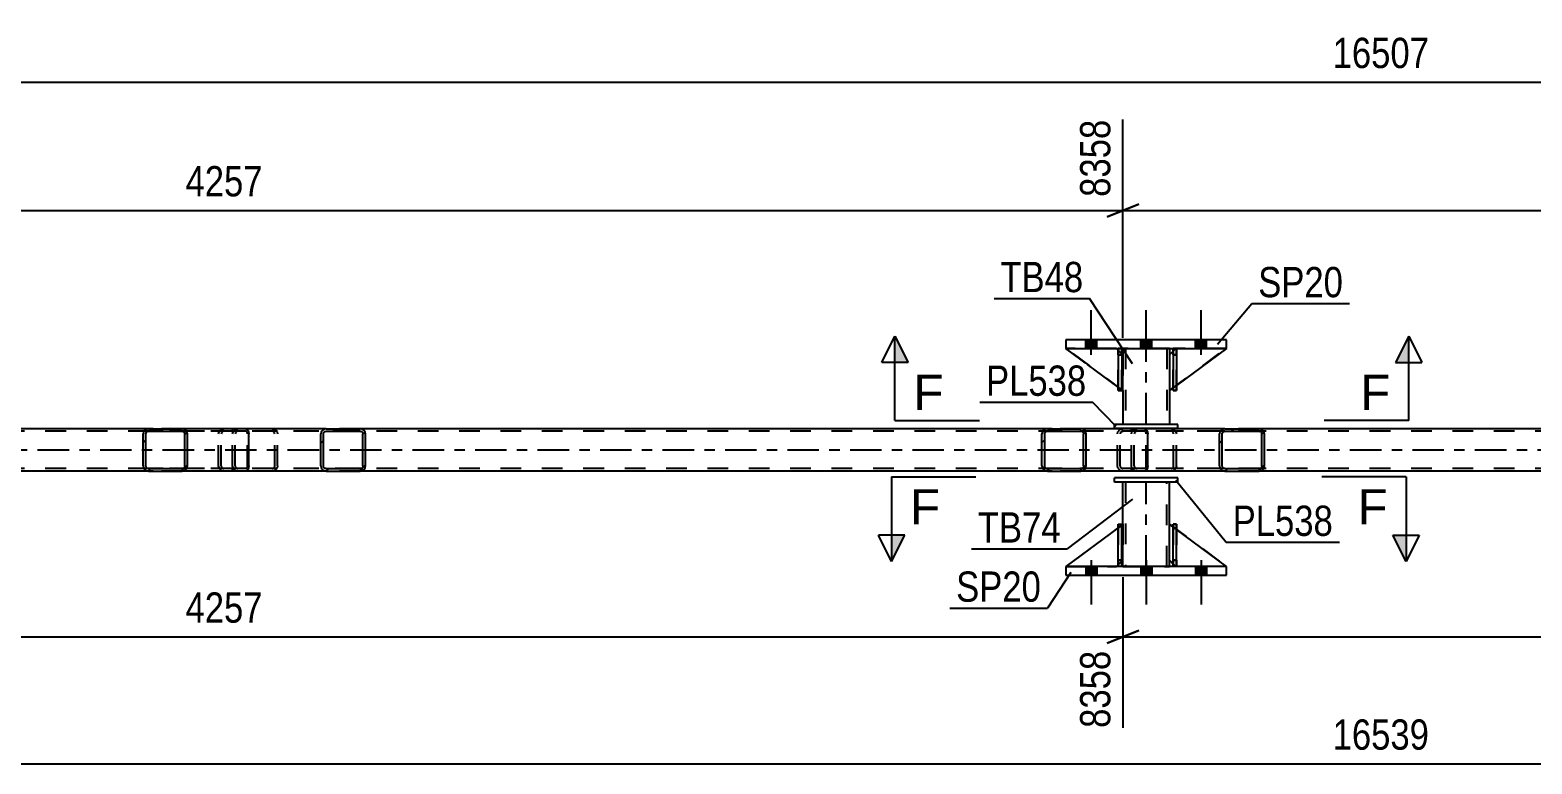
# Model space of a CAD drawing. Header units: millimetres. Extents: x 0 to 841, y 0 to 594.
# Drawn here: x 253.9 to 396.1, y 223.3 to 292.7 of the extents above; entities that cross this region are included whole.
import ezdxf

# ---------------------------------------------------------------- set-up
doc = ezdxf.new("R2010")
doc.units = ezdxf.units.MM
doc.linetypes.add('DXK_LINE_DOT2', pattern=[3.9198, 1.9599, -1.9599])
doc.linetypes.add('DXK_LINE_DOT3', pattern=[5.9187, 2.979, -0.9799, 0.9799, -0.9799])
doc.styles.add('Arial', font='ARIAL.TTF', dxfattribs={"height": 0.2})
doc.styles.add('Arial Narrow', font='ARIALN.TTF', dxfattribs={"height": 0.2})

# ---------------------------------------------------------------- blocks, each defined once
blk = doc.blocks.new('Part-318894869-2924 - 2738')
at = {"linetype": 'Continuous'}
h = blk.add_hatch(dxfattribs=at)
h.set_pattern_fill('', scale=0.7, style=0, pattern_type=0)
h.set_pattern_definition([(45, (268.751, 254.6892), (-1.57154, 1.57154), [])])
h.paths.add_polyline_path([(268.79, 254.51), (268.75, 254.69), (268.64, 254.84), (268.48, 254.95), (268.29, 254.99), (265.1, 254.99), (264.91, 254.95), (264.75, 254.84), (264.64, 254.69), (264.6, 254.51), (264.6, 251.47), (264.64, 251.28), (264.75, 251.13), (264.91, 251.02), (265.1, 250.99), (268.29, 250.99), (268.48, 251.02), (268.64, 251.13), (268.75, 251.28), (268.79, 251.47)])
h.paths.add_polyline_path([(268.52, 251.37), (268.46, 251.3), (268.38, 251.24), (268.29, 251.23), (265.1, 251.23), (265.01, 251.24), (264.92, 251.3), (264.87, 251.37), (264.85, 251.47), (264.85, 254.51), (264.87, 254.6), (264.92, 254.68), (265.01, 254.73), (265.1, 254.75), (268.29, 254.75), (268.38, 254.73), (268.46, 254.68), (268.52, 254.6), (268.54, 254.51), (268.54, 251.47)])
at = {"color": 2, "linetype": 'Continuous'}
for p, q in [((264.64, 254.69), (264.6, 254.51)), ((264.87, 254.6), (264.92, 254.68)), ((265.1, 254.99), (264.91, 254.95)), ((264.92, 254.68), (265.01, 254.73)), ((265.01, 254.73), (265.1, 254.75)), ((265.1, 254.99), (268.29, 254.99)), ((265.1, 254.75), (268.29, 254.75)), ((274.34, 254.99), (268.29, 254.99)), ((268.48, 254.95), (268.29, 254.99)), ((268.29, 254.75), (268.38, 254.73)), ((268.38, 254.73), (268.46, 254.68)), ((268.46, 254.68), (268.52, 254.6)), ((268.79, 254.51), (268.75, 254.69)), ((274.34, 254.99), (274.45, 254.95)), ((274.45, 254.95), (274.54, 254.84)), ((274.54, 254.84), (274.59, 254.69)), ((274.59, 254.69), (274.61, 254.51)), ((264.6, 251.47), (264.6, 254.51)), ((264.85, 254.51), (264.87, 254.6)), ((264.85, 251.47), (264.85, 254.51)), ((268.52, 254.6), (268.54, 254.51)), ((268.54, 251.47), (268.54, 254.51)), ((268.79, 251.47), (268.79, 254.51)), ((274.61, 251.47), (274.61, 254.51)), ((264.6, 251.47), (264.64, 251.28)), ((264.87, 251.37), (264.85, 251.47)), ((264.92, 251.3), (264.87, 251.37)), ((264.91, 251.02), (265.1, 250.99)), ((265.01, 251.24), (264.92, 251.3)), ((265.1, 251.23), (265.01, 251.24)), ((265.1, 251.23), (268.29, 251.23)), ((265.1, 250.99), (268.29, 250.99)), ((268.38, 251.24), (268.29, 251.23)), ((268.29, 250.99), (268.48, 251.02)), ((274.34, 250.99), (268.29, 250.99)), ((268.46, 251.3), (268.38, 251.24)), ((268.52, 251.37), (268.46, 251.3)), ((268.54, 251.47), (268.52, 251.37)), ((268.75, 251.28), (268.79, 251.47)), ((274.45, 251.02), (274.34, 250.99)), ((274.54, 251.13), (274.45, 251.02)), ((274.59, 251.28), (274.54, 251.13)), ((274.61, 251.47), (274.59, 251.28))]:
    blk.add_line(p, q, dxfattribs=at)
at = {"color": 7, "linetype": 'DXK_LINE_DOT2'}
for p, q in [((268.29, 254.99), (265.1, 254.99)), ((274.34, 254.75), (265.1, 254.75)), ((271.75, 254.51), (271.79, 254.69)), ((272.07, 254.68), (272.02, 254.6)), ((272.06, 254.95), (272.25, 254.99)), ((272.16, 254.73), (272.07, 254.68)), ((272.25, 254.75), (272.16, 254.73)), ((273.07, 254.75), (273.07, 254.99)), ((274.4, 254.73), (274.34, 254.75)), ((274.44, 254.68), (274.4, 254.73)), ((274.47, 254.6), (274.44, 254.68)), ((271.75, 251.47), (271.75, 254.51)), ((272.02, 254.6), (272, 254.51)), ((272, 251.47), (272, 254.51)), ((274.48, 254.51), (274.47, 254.6)), ((274.48, 251.47), (274.48, 254.51)), ((274.34, 251.23), (265.1, 251.23)), ((268.29, 250.99), (265.1, 250.99)), ((271.79, 251.28), (271.75, 251.47)), ((272, 251.47), (272.02, 251.37)), ((272.02, 251.37), (272.07, 251.3)), ((272.25, 250.99), (272.06, 251.02)), ((272.07, 251.3), (272.16, 251.24)), ((272.16, 251.24), (272.25, 251.23)), ((273.07, 250.99), (273.07, 251.23)), ((274.34, 251.23), (274.4, 251.24)), ((274.4, 251.24), (274.44, 251.3)), ((274.44, 251.3), (274.47, 251.37)), ((274.47, 251.37), (274.48, 251.47))]:
    blk.add_line(p, q, dxfattribs=at)
at = {"color": 2, "linetype": 'Continuous'}
for centre, start, end in [((265.09, 254.49), 111.1941, 156.1506), ((268.3, 254.49), 23.8494, 68.8059), ((265.09, 251.48), 203.8494, 248.8059), ((268.3, 251.48), 291.1941, 336.1506)]:
    blk.add_arc(centre, 0.492, start, end, dxfattribs=at)
at = {"color": 7, "linetype": 'DXK_LINE_DOT2'}
for centre, start, end in [((272.24, 254.49), 111.1941, 156.1506), ((272.24, 251.48), 203.8494, 248.8059)]:
    blk.add_arc(centre, 0.492, start, end, dxfattribs=at)
blk = doc.blocks.new('Part-318894869-2923 - 2738')
at = {"linetype": 'Continuous'}
h = blk.add_hatch(dxfattribs=at)
h.set_pattern_fill('', scale=0.7, style=0, pattern_type=0)
h.set_pattern_definition([(45, (285.6347, 254.6892), (-1.57154, 1.57154), [])])
h.paths.add_polyline_path([(285.67, 254.51), (285.63, 254.69), (285.52, 254.84), (285.36, 254.95), (285.16, 254.99), (281.93, 254.99), (281.73, 254.95), (281.57, 254.84), (281.46, 254.69), (281.42, 254.51), (281.42, 251.47), (281.46, 251.28), (281.57, 251.13), (281.73, 251.02), (281.93, 250.99), (285.16, 250.99), (285.36, 251.02), (285.52, 251.13), (285.63, 251.28), (285.67, 251.47)])
h.paths.add_polyline_path([(285.4, 251.37), (285.34, 251.3), (285.26, 251.24), (285.16, 251.23), (281.93, 251.23), (281.83, 251.24), (281.75, 251.3), (281.69, 251.37), (281.67, 251.47), (281.67, 254.51), (281.69, 254.6), (281.75, 254.68), (281.83, 254.73), (281.93, 254.75), (285.16, 254.75), (285.26, 254.73), (285.34, 254.68), (285.4, 254.6), (285.42, 254.51), (285.42, 251.47)])
at = {"color": 7, "linetype": 'DXK_LINE_DOT2'}
for p, q in [((273.07, 254.51), (273.11, 254.69)), ((273.4, 254.68), (273.34, 254.6)), ((273.38, 254.95), (273.58, 254.99)), ((273.48, 254.73), (273.4, 254.68)), ((273.58, 254.75), (273.48, 254.73)), ((274.34, 254.99), (273.58, 254.99)), ((285.16, 254.75), (273.58, 254.75)), ((276.81, 254.99), (277.01, 254.95)), ((276.91, 254.73), (276.81, 254.75)), ((276.99, 254.68), (276.91, 254.73)), ((277.05, 254.6), (276.99, 254.68)), ((277.29, 254.69), (277.32, 254.51)), ((285.16, 254.99), (281.93, 254.99)), ((273.07, 251.47), (273.07, 254.51)), ((273.34, 254.6), (273.32, 254.51)), ((273.32, 251.47), (273.32, 254.51)), ((277.07, 254.51), (277.05, 254.6)), ((277.07, 251.47), (277.07, 254.51)), ((277.32, 251.47), (277.32, 254.51)), ((273.11, 251.28), (273.07, 251.47)), ((273.32, 251.47), (273.34, 251.37)), ((273.34, 251.37), (273.4, 251.3)), ((273.58, 250.99), (273.38, 251.02)), ((273.4, 251.3), (273.48, 251.24)), ((273.48, 251.24), (273.58, 251.23)), ((285.16, 251.23), (273.58, 251.23)), ((274.34, 250.99), (273.58, 250.99)), ((276.81, 251.23), (276.91, 251.24)), ((277.01, 251.02), (276.81, 250.99)), ((276.91, 251.24), (276.99, 251.3)), ((276.99, 251.3), (277.05, 251.37)), ((277.05, 251.37), (277.07, 251.47)), ((277.32, 251.47), (277.29, 251.28)), ((281.93, 250.99), (285.16, 250.99))]:
    blk.add_line(p, q, dxfattribs=at)
at = {"color": 2, "linetype": 'Continuous'}
for p, q in [((281.93, 254.99), (274.34, 254.99)), ((281.46, 254.69), (281.42, 254.51)), ((281.69, 254.6), (281.75, 254.68)), ((281.93, 254.99), (281.73, 254.95)), ((281.75, 254.68), (281.83, 254.73)), ((281.83, 254.73), (281.93, 254.75)), ((281.93, 254.99), (285.16, 254.99)), ((281.93, 254.75), (285.16, 254.75)), ((285.36, 254.95), (285.16, 254.99)), ((285.16, 254.75), (285.26, 254.73)), ((285.26, 254.73), (285.34, 254.68)), ((285.34, 254.68), (285.4, 254.6)), ((285.67, 254.51), (285.63, 254.69)), ((281.42, 251.47), (281.42, 254.51)), ((281.67, 254.51), (281.69, 254.6)), ((281.67, 251.47), (281.67, 254.51)), ((285.4, 254.6), (285.42, 254.51)), ((285.42, 251.47), (285.42, 254.51)), ((285.67, 251.47), (285.67, 254.51)), ((281.93, 250.99), (274.34, 250.99)), ((281.42, 251.47), (281.46, 251.28)), ((281.69, 251.37), (281.67, 251.47)), ((281.75, 251.3), (281.69, 251.37)), ((281.73, 251.02), (281.93, 250.99)), ((281.83, 251.24), (281.75, 251.3)), ((281.93, 251.23), (281.83, 251.24)), ((281.93, 251.23), (285.16, 251.23)), ((281.93, 250.99), (285.16, 250.99)), ((285.26, 251.24), (285.16, 251.23)), ((285.16, 250.99), (285.36, 251.02)), ((285.34, 251.3), (285.26, 251.24)), ((285.4, 251.37), (285.34, 251.3)), ((285.42, 251.47), (285.4, 251.37)), ((285.63, 251.28), (285.67, 251.47))]:
    blk.add_line(p, q, dxfattribs=at)
at = {"color": 7, "linetype": 'DXK_LINE_DOT2'}
for centre, start, end in [((273.56, 254.48), 110.7583, 155.68), ((276.83, 254.48), 24.32, 69.2417), ((273.56, 251.49), 204.32, 249.2417), ((276.83, 251.49), 290.7583, 335.68)]:
    blk.add_arc(centre, 0.496, start, end, dxfattribs=at)
at = {"color": 2, "linetype": 'Continuous'}
for centre, start, end in [((281.91, 254.48), 110.7583, 155.68), ((285.18, 254.48), 24.32, 69.2417), ((281.91, 251.49), 204.32, 249.2417), ((285.18, 251.49), 290.7583, 335.68)]:
    blk.add_arc(centre, 0.496, start, end, dxfattribs=at)
blk = doc.blocks.new('Bolt-318894869-2811 - 2738')
at = {"linetype": 'Continuous'}
for points in [[(353.88, 262.6), (354.92, 262.6), (354.92, 263.4), (353.88, 263.4)], [(353.88, 262.6), (354.92, 262.6), (354.92, 263.4), (353.88, 263.4)], [(353.88, 262.6), (354.92, 262.6), (354.92, 263.4), (353.88, 263.4)], [(359.08, 262.6), (360.12, 262.6), (360.12, 263.4), (359.08, 263.4)], [(359.08, 262.6), (360.12, 262.6), (360.12, 263.4), (359.08, 263.4)], [(364.28, 262.6), (365.32, 262.6), (365.32, 263.4), (364.28, 263.4)], [(364.28, 262.6), (365.32, 262.6), (365.32, 263.4), (364.28, 263.4)], [(364.28, 262.6), (365.32, 262.6), (365.32, 263.4), (364.28, 263.4)]]:
    blk.add_hatch(color=1, dxfattribs=at).paths.add_polyline_path(points)
at = {"color": 1, "linetype": 'Continuous'}
for p, q in [((354.4, 262), (354.4, 266.2)), ((354.4, 262), (354.4, 266.2)), ((354.4, 262), (354.4, 266.2)), ((359.6, 262), (359.6, 266.2)), ((359.6, 262), (359.6, 266.2)), ((364.8, 262), (364.8, 266.2)), ((364.8, 262), (364.8, 266.2)), ((364.8, 262), (364.8, 266.2)), ((353.88, 262.6), (353.88, 263.4)), ((353.88, 262.6), (353.88, 263.4)), ((353.88, 262.6), (353.88, 263.4)), ((354.92, 262.6), (354.92, 263.4)), ((354.92, 262.6), (354.92, 263.4)), ((354.92, 262.6), (354.92, 263.4)), ((359.08, 262.6), (359.08, 263.4)), ((359.08, 262.6), (359.08, 263.4)), ((360.12, 262.6), (360.12, 263.4)), ((360.12, 262.6), (360.12, 263.4)), ((364.28, 262.6), (364.28, 263.4)), ((364.28, 262.6), (364.28, 263.4)), ((364.28, 262.6), (364.28, 263.4)), ((365.32, 262.6), (365.32, 263.4)), ((365.32, 262.6), (365.32, 263.4)), ((365.32, 262.6), (365.32, 263.4))]:
    blk.add_line(p, q, dxfattribs=at)
blk = doc.blocks.new('Bolt-318894869-2812 - 2738')
at = {"linetype": 'Continuous'}
for points in [[(354.92, 241.95), (353.88, 241.95), (353.88, 241.15), (354.92, 241.15)], [(354.92, 241.95), (353.88, 241.95), (353.88, 241.15), (354.92, 241.15)], [(354.92, 241.95), (353.88, 241.95), (353.88, 241.15), (354.92, 241.15)], [(360.12, 241.95), (359.08, 241.95), (359.08, 241.15), (360.12, 241.15)], [(360.12, 241.95), (359.08, 241.95), (359.08, 241.15), (360.12, 241.15)], [(365.32, 241.95), (364.28, 241.95), (364.28, 241.15), (365.32, 241.15)], [(365.32, 241.95), (364.28, 241.95), (364.28, 241.15), (365.32, 241.15)], [(365.32, 241.95), (364.28, 241.95), (364.28, 241.15), (365.32, 241.15)]]:
    blk.add_hatch(color=1, dxfattribs=at).paths.add_polyline_path(points)
at = {"color": 1, "linetype": 'Continuous'}
for p, q in [((353.88, 241.95), (353.88, 241.15)), ((353.88, 241.95), (353.88, 241.15)), ((353.88, 241.95), (353.88, 241.15)), ((354.4, 242.55), (354.4, 238.35)), ((354.4, 242.55), (354.4, 238.35)), ((354.4, 242.55), (354.4, 238.35)), ((354.92, 241.95), (354.92, 241.15)), ((354.92, 241.95), (354.92, 241.15)), ((354.92, 241.95), (354.92, 241.15)), ((359.08, 241.95), (359.08, 241.15)), ((359.08, 241.95), (359.08, 241.15)), ((359.6, 242.55), (359.6, 238.35)), ((359.6, 242.55), (359.6, 238.35)), ((360.12, 241.95), (360.12, 241.15)), ((360.12, 241.95), (360.12, 241.15)), ((364.28, 241.95), (364.28, 241.15)), ((364.28, 241.95), (364.28, 241.15)), ((364.28, 241.95), (364.28, 241.15)), ((364.8, 242.55), (364.8, 238.35)), ((364.8, 242.55), (364.8, 238.35)), ((364.8, 242.55), (364.8, 238.35)), ((365.32, 241.95), (365.32, 241.15)), ((365.32, 241.95), (365.32, 241.15)), ((365.32, 241.95), (365.32, 241.15))]:
    blk.add_line(p, q, dxfattribs=at)
blk = doc.blocks.new('Part-318894869-2857 - 2738')
at = {"linetype": 'Continuous'}
h = blk.add_hatch(dxfattribs=at)
h.set_pattern_fill('', scale=0.7, style=0, pattern_type=0)
h.set_pattern_definition([(45, (370.769, 254.6892), (-1.57154, 1.57154), [])])
h.paths.add_polyline_path([(370.81, 254.51), (370.77, 254.69), (370.66, 254.84), (370.49, 254.95), (370.3, 254.99), (367.06, 254.99), (366.87, 254.95), (366.7, 254.84), (366.59, 254.69), (366.55, 254.51), (366.55, 251.47), (366.59, 251.28), (366.7, 251.13), (366.87, 251.02), (367.06, 250.99), (370.3, 250.99), (370.49, 251.02), (370.66, 251.13), (370.77, 251.28), (370.81, 251.47)])
h.paths.add_polyline_path([(370.53, 251.37), (370.48, 251.3), (370.39, 251.24), (370.3, 251.23), (367.06, 251.23), (366.96, 251.24), (366.88, 251.3), (366.83, 251.37), (366.81, 251.47), (366.81, 254.51), (366.83, 254.6), (366.88, 254.68), (366.96, 254.73), (367.06, 254.75), (370.3, 254.75), (370.39, 254.73), (370.48, 254.68), (370.53, 254.6), (370.55, 254.51), (370.55, 251.47)])
at = {"color": 7, "linetype": 'DXK_LINE_DOT2'}
for p, q in [((358.2, 254.51), (358.24, 254.69)), ((358.53, 254.68), (358.48, 254.6)), ((358.52, 254.95), (358.71, 254.99)), ((358.61, 254.73), (358.53, 254.68)), ((358.71, 254.75), (358.61, 254.73)), ((359.48, 254.99), (358.71, 254.99)), ((370.3, 254.75), (358.71, 254.75)), ((361.95, 254.99), (362.14, 254.95)), ((362.05, 254.73), (361.95, 254.75)), ((362.13, 254.68), (362.05, 254.73)), ((362.18, 254.6), (362.13, 254.68)), ((362.42, 254.69), (362.46, 254.51)), ((370.3, 254.99), (367.06, 254.99)), ((358.2, 251.47), (358.2, 254.51)), ((358.48, 254.6), (358.46, 254.51)), ((358.46, 251.47), (358.46, 254.51)), ((362.2, 254.51), (362.18, 254.6)), ((362.2, 251.47), (362.2, 254.51)), ((362.46, 251.47), (362.46, 254.51)), ((358.24, 251.28), (358.2, 251.47)), ((358.46, 251.47), (358.48, 251.37)), ((358.48, 251.37), (358.53, 251.3)), ((358.71, 250.99), (358.52, 251.02)), ((358.53, 251.3), (358.61, 251.24)), ((358.61, 251.24), (358.71, 251.23)), ((370.3, 251.23), (358.71, 251.23)), ((359.48, 250.99), (358.71, 250.99)), ((361.95, 251.23), (362.05, 251.24)), ((362.14, 251.02), (361.95, 250.99)), ((362.05, 251.24), (362.13, 251.3)), ((362.13, 251.3), (362.18, 251.37)), ((362.18, 251.37), (362.2, 251.47)), ((362.46, 251.47), (362.42, 251.28)), ((367.06, 250.99), (370.3, 250.99))]:
    blk.add_line(p, q, dxfattribs=at)
at = {"color": 2, "linetype": 'Continuous'}
for p, q in [((367.06, 254.99), (359.48, 254.99)), ((366.59, 254.69), (366.55, 254.51)), ((366.83, 254.6), (366.88, 254.68)), ((367.06, 254.99), (366.87, 254.95)), ((366.88, 254.68), (366.96, 254.73)), ((366.96, 254.73), (367.06, 254.75)), ((367.06, 254.99), (370.3, 254.99)), ((367.06, 254.75), (370.3, 254.75)), ((370.49, 254.95), (370.3, 254.99)), ((370.3, 254.75), (370.39, 254.73)), ((370.39, 254.73), (370.48, 254.68)), ((370.48, 254.68), (370.53, 254.6)), ((370.81, 254.51), (370.77, 254.69)), ((366.55, 251.47), (366.55, 254.51)), ((366.81, 254.51), (366.83, 254.6)), ((366.81, 251.47), (366.81, 254.51)), ((370.53, 254.6), (370.55, 254.51)), ((370.55, 251.47), (370.55, 254.51)), ((370.81, 251.47), (370.81, 254.51)), ((367.06, 250.99), (359.48, 250.99)), ((366.55, 251.47), (366.59, 251.28)), ((366.83, 251.37), (366.81, 251.47)), ((366.88, 251.3), (366.83, 251.37)), ((366.87, 251.02), (367.06, 250.99)), ((366.96, 251.24), (366.88, 251.3)), ((367.06, 251.23), (366.96, 251.24)), ((367.06, 251.23), (370.3, 251.23)), ((367.06, 250.99), (370.3, 250.99)), ((370.39, 251.24), (370.3, 251.23)), ((370.3, 250.99), (370.49, 251.02)), ((370.48, 251.3), (370.39, 251.24)), ((370.53, 251.37), (370.48, 251.3)), ((370.55, 251.47), (370.53, 251.37)), ((370.77, 251.28), (370.81, 251.47))]:
    blk.add_line(p, q, dxfattribs=at)
at = {"color": 7, "linetype": 'DXK_LINE_DOT2'}
for centre, start, end in [((358.69, 254.48), 110.7583, 155.68), ((361.97, 254.48), 24.32, 69.2417), ((358.69, 251.49), 204.32, 249.2417), ((361.97, 251.49), 290.7583, 335.68)]:
    blk.add_arc(centre, 0.496, start, end, dxfattribs=at)
at = {"color": 2, "linetype": 'Continuous'}
for centre, start, end in [((367.04, 254.48), 110.7583, 155.68), ((370.32, 254.48), 24.32, 69.2417), ((367.04, 251.49), 204.32, 249.2417), ((370.32, 251.49), 290.7583, 335.68)]:
    blk.add_arc(centre, 0.496, start, end, dxfattribs=at)
blk = doc.blocks.new('Part-318894869-2862 - 2738')
at = {"color": 7, "linetype": 'DXK_LINE_DOT2'}
for p, q in [((668.87, 254.75), (94.8, 254.75)), ((285.16, 254.99), (265.1, 254.99)), ((370.3, 254.99), (350.24, 254.99)), ((668.87, 251.23), (94.8, 251.23)), ((285.16, 250.99), (265.1, 250.99)), ((370.3, 250.99), (350.24, 250.99))]:
    blk.add_line(p, q, dxfattribs=at)
at = {"color": 2, "linetype": 'Continuous'}
for p, q in [((265.1, 254.99), (200.03, 254.99)), ((350.24, 254.99), (285.16, 254.99)), ((435.37, 254.99), (370.3, 254.99)), ((265.1, 250.99), (200.03, 250.99)), ((350.24, 250.99), (285.16, 250.99)), ((435.37, 250.99), (370.3, 250.99))]:
    blk.add_line(p, q, dxfattribs=at)
at = {"color": 7, "linetype": 'DXK_LINE_DOT3'}
blk.add_line((94.8, 252.99), (668.87, 252.99), dxfattribs=at)
blk = doc.blocks.new('Part-318894869-2911 - 2738')
at = {"color": 2, "linetype": 'Continuous'}
for p, q in [((362.6, 255.4), (356.6, 255.4)), ((356.6, 255), (356.6, 255.4)), ((362.6, 255), (356.6, 255)), ((362.6, 255), (362.6, 255.4))]:
    blk.add_line(p, q, dxfattribs=at)
blk = doc.blocks.new('Part-318894869-2939 - 2738')
at = {"color": 2, "linetype": 'Continuous'}
for p, q in [((357.4, 262.6), (357.4, 262)), ((361.8, 262.6), (361.8, 261.99)), ((357.4, 258.6), (357.4, 255.4)), ((361.8, 258.6), (361.8, 255.4))]:
    blk.add_line(p, q, dxfattribs=at)
at = {"color": 7, "linetype": 'DXK_LINE_DOT2'}
for p, q in [((361.8, 262.6), (357.4, 262.6)), ((357.4, 262), (357.4, 258.6)), ((357.64, 262.6), (357.64, 255.4)), ((361.56, 262.6), (361.56, 255.4)), ((361.8, 261.99), (361.8, 258.6)), ((361.8, 255.4), (357.4, 255.4))]:
    blk.add_line(p, q, dxfattribs=at)
at = {"color": 7, "linetype": 'DXK_LINE_DOT3'}
blk.add_line((359.6, 255.4), (359.6, 262.6), dxfattribs=at)
blk = doc.blocks.new('Part-318894869-2941 - 2738')
at = {"color": 7, "linetype": 'DXK_LINE_DOT2'}
for p, q in [((356.96, 262), (356.96, 262.6)), ((356.96, 262.6), (356.96, 262.6)), ((356.96, 262.6), (356.96, 258.6)), ((357.28, 262.6), (356.96, 262.6)), ((356.96, 258.6), (356.96, 262)), ((356.96, 262), (357.28, 262)), ((357.28, 262), (357.28, 262.6)), ((357.28, 258.6), (357.28, 262.6)), ((357.28, 262), (357.28, 258.6)), ((356.96, 258.6), (357.28, 258.6))]:
    blk.add_line(p, q, dxfattribs=at)
blk = doc.blocks.new('Part-318894869-2942 - 2738')
at = {"color": 7, "linetype": 'DXK_LINE_DOT2'}
for p, q in [((362.16, 262), (362.16, 262.6)), ((362.16, 262.6), (362.16, 262.6)), ((362.16, 262.6), (362.16, 258.6)), ((362.48, 262.6), (362.16, 262.6)), ((362.16, 258.6), (362.16, 262)), ((362.16, 262), (362.48, 262)), ((362.48, 262), (362.48, 262.6)), ((362.48, 258.6), (362.48, 262.6)), ((362.48, 262), (362.48, 258.6)), ((362.16, 258.6), (362.48, 258.6))]:
    blk.add_line(p, q, dxfattribs=at)
blk = doc.blocks.new('Part-318894869-2947 - 2738')
at = {"color": 2, "linetype": 'Continuous'}
for p, q in [((352, 241.95), (352, 241.15)), ((367.2, 241.95), (352, 241.95)), ((367.2, 241.15), (367.2, 241.95)), ((352, 241.15), (367.2, 241.15))]:
    blk.add_line(p, q, dxfattribs=at)
blk = doc.blocks.new('Part-318894869-2952 - 2738')
at = {"color": 2, "linetype": 'Continuous'}
for p, q in [((367.2, 263.4), (352, 263.4)), ((352, 263.4), (352, 262.6)), ((367.2, 262.6), (367.2, 263.4)), ((352, 262.6), (367.2, 262.6))]:
    blk.add_line(p, q, dxfattribs=at)
blk = doc.blocks.new('Part-318894869-2957 - 2738')
at = {"color": 2, "linetype": 'Continuous'}
for p, q in [((357.4, 245.95), (357.4, 249.95)), ((361.8, 245.95), (361.8, 249.95)), ((357.4, 241.95), (357.4, 242.55)), ((361.8, 241.95), (361.8, 242.55))]:
    blk.add_line(p, q, dxfattribs=at)
at = {"color": 7, "linetype": 'DXK_LINE_DOT2'}
for p, q in [((361.8, 249.95), (357.4, 249.95)), ((357.64, 249.95), (357.64, 241.95)), ((361.56, 241.95), (361.56, 249.95)), ((357.4, 242.55), (357.4, 245.95)), ((361.8, 242.55), (361.8, 245.95)), ((357.4, 241.95), (361.8, 241.95))]:
    blk.add_line(p, q, dxfattribs=at)
at = {"color": 7, "linetype": 'DXK_LINE_DOT3'}
blk.add_line((359.6, 241.95), (359.6, 249.95), dxfattribs=at)
blk = doc.blocks.new('Part-318894869-2962 - 2738')
at = {"color": 2, "linetype": 'Continuous'}
for p, q in [((362.6, 250.35), (356.6, 250.35)), ((356.6, 249.95), (356.6, 250.35)), ((362.6, 249.95), (356.6, 249.95)), ((362.6, 249.95), (362.6, 250.35))]:
    blk.add_line(p, q, dxfattribs=at)
blk = doc.blocks.new('Part-318894869-2973 - 2738')
at = {"linetype": 'Continuous'}
h = blk.add_hatch(dxfattribs=at)
h.set_pattern_fill('', scale=0.7, style=0, pattern_type=0)
h.set_pattern_definition([(45, (353.8853, 254.6892), (-1.57154, 1.57154), [])])
h.paths.add_polyline_path([(353.92, 254.51), (353.89, 254.69), (353.78, 254.84), (353.61, 254.95), (353.42, 254.99), (350.24, 254.99), (350.04, 254.95), (349.88, 254.84), (349.77, 254.69), (349.73, 254.51), (349.73, 251.47), (349.77, 251.28), (349.88, 251.13), (350.04, 251.02), (350.24, 250.99), (353.42, 250.99), (353.61, 251.02), (353.78, 251.13), (353.89, 251.28), (353.92, 251.47)])
h.paths.add_polyline_path([(353.65, 251.37), (353.6, 251.3), (353.52, 251.24), (353.42, 251.23), (350.24, 251.23), (350.14, 251.24), (350.06, 251.3), (350, 251.37), (349.99, 251.47), (349.99, 254.51), (350, 254.6), (350.06, 254.68), (350.14, 254.73), (350.24, 254.75), (353.42, 254.75), (353.52, 254.73), (353.6, 254.68), (353.65, 254.6), (353.67, 254.51), (353.67, 251.47)])
at = {"color": 2, "linetype": 'Continuous'}
for p, q in [((349.77, 254.69), (349.73, 254.51)), ((350, 254.6), (350.06, 254.68)), ((350.24, 254.99), (350.04, 254.95)), ((350.06, 254.68), (350.14, 254.73)), ((350.14, 254.73), (350.24, 254.75)), ((350.24, 254.99), (353.42, 254.99)), ((350.24, 254.75), (353.42, 254.75)), ((359.48, 254.99), (353.42, 254.99)), ((353.61, 254.95), (353.42, 254.99)), ((353.42, 254.75), (353.52, 254.73)), ((353.52, 254.73), (353.6, 254.68)), ((353.6, 254.68), (353.65, 254.6)), ((353.92, 254.51), (353.89, 254.69)), ((359.48, 254.99), (359.58, 254.95)), ((359.58, 254.95), (359.67, 254.84)), ((359.67, 254.84), (359.73, 254.69)), ((359.73, 254.69), (359.75, 254.51)), ((349.73, 251.47), (349.73, 254.51)), ((349.99, 254.51), (350, 254.6)), ((349.99, 251.47), (349.99, 254.51)), ((353.65, 254.6), (353.67, 254.51)), ((353.67, 251.47), (353.67, 254.51)), ((353.92, 251.47), (353.92, 254.51)), ((359.75, 251.47), (359.75, 254.51)), ((349.73, 251.47), (349.77, 251.28)), ((350, 251.37), (349.99, 251.47)), ((350.06, 251.3), (350, 251.37)), ((350.04, 251.02), (350.24, 250.99)), ((350.14, 251.24), (350.06, 251.3)), ((350.24, 251.23), (350.14, 251.24)), ((350.24, 251.23), (353.42, 251.23)), ((350.24, 250.99), (353.42, 250.99)), ((353.52, 251.24), (353.42, 251.23)), ((353.42, 250.99), (353.61, 251.02)), ((359.48, 250.99), (353.42, 250.99)), ((353.6, 251.3), (353.52, 251.24)), ((353.65, 251.37), (353.6, 251.3)), ((353.67, 251.47), (353.65, 251.37)), ((353.89, 251.28), (353.92, 251.47)), ((359.58, 251.02), (359.48, 250.99)), ((359.67, 251.13), (359.58, 251.02)), ((359.73, 251.28), (359.67, 251.13)), ((359.75, 251.47), (359.73, 251.28))]:
    blk.add_line(p, q, dxfattribs=at)
at = {"color": 7, "linetype": 'DXK_LINE_DOT2'}
for p, q in [((353.42, 254.99), (350.24, 254.99)), ((359.48, 254.75), (350.24, 254.75)), ((356.88, 254.51), (356.92, 254.69)), ((357.21, 254.68), (357.15, 254.6)), ((357.19, 254.95), (357.39, 254.99)), ((357.21, 254.68), (357.23, 254.69)), ((357.23, 254.69), (357.29, 254.73)), ((357.29, 254.73), (357.39, 254.75)), ((358.2, 254.75), (358.2, 254.99)), ((359.53, 254.73), (359.48, 254.75)), ((359.57, 254.68), (359.53, 254.73)), ((359.6, 254.6), (359.57, 254.68)), ((356.88, 251.47), (356.88, 254.51)), ((357.15, 254.6), (357.14, 254.51)), ((357.14, 251.47), (357.14, 254.51)), ((359.61, 254.51), (359.6, 254.6)), ((359.61, 251.47), (359.61, 254.51)), ((359.48, 251.23), (350.24, 251.23)), ((353.42, 250.99), (350.24, 250.99)), ((356.92, 251.28), (356.88, 251.47)), ((357.14, 251.47), (357.15, 251.37)), ((357.15, 251.37), (357.21, 251.3)), ((357.39, 250.99), (357.19, 251.02)), ((357.21, 251.3), (357.29, 251.24)), ((357.29, 251.24), (357.39, 251.23)), ((358.2, 250.99), (358.2, 251.23)), ((359.48, 251.23), (359.53, 251.24)), ((359.53, 251.24), (359.57, 251.3)), ((359.57, 251.3), (359.6, 251.37)), ((359.6, 251.37), (359.61, 251.47))]:
    blk.add_line(p, q, dxfattribs=at)
at = {"color": 2, "linetype": 'Continuous'}
for centre, start, end in [((350.22, 254.49), 111.1941, 156.1506), ((353.44, 254.49), 23.8494, 68.8059), ((350.22, 251.48), 203.8494, 248.8059), ((353.44, 251.48), 291.1941, 336.1506)]:
    blk.add_arc(centre, 0.492, start, end, dxfattribs=at)
at = {"color": 7, "linetype": 'DXK_LINE_DOT2'}
for centre, start, end in [((357.37, 254.49), 111.1941, 156.1506), ((357.37, 251.48), 203.8494, 248.8059)]:
    blk.add_arc(centre, 0.492, start, end, dxfattribs=at)
blk = doc.blocks.new('Part-318894869-2992 - 2738')
at = {"color": 2, "linetype": 'Continuous'}
for p, q in [((362.16, 262.35), (361.8, 262)), ((361.8, 262), (361.8, 258.6)), ((367.2, 262.6), (362.48, 259.09)), ((362.16, 258.86), (361.8, 258.6))]:
    blk.add_line(p, q, dxfattribs=at)
at = {"color": 7, "linetype": 'DXK_LINE_DOT2'}
for p, q in [((362.4, 262.6), (362.16, 262.35)), ((367.2, 262.6), (362.4, 262.6)), ((362.48, 259.09), (362.16, 258.86))]:
    blk.add_line(p, q, dxfattribs=at)
blk = doc.blocks.new('Part-318894869-2993 - 2738')
at = {"color": 7, "linetype": 'DXK_LINE_DOT2'}
for p, q in [((362.4, 262.6), (361.8, 262)), ((361.8, 258.6), (367.2, 262.6)), ((361.8, 262), (361.8, 258.6)), ((367.2, 262.6), (362.4, 262.6))]:
    blk.add_line(p, q, dxfattribs=at)
blk = doc.blocks.new('Part-318894869-2994 - 2738')
at = {"color": 2, "linetype": 'Continuous'}
for p, q in [((356.96, 258.93), (352, 262.6)), ((356.96, 262.44), (356.8, 262.6)), ((357.4, 262), (357.28, 262.12)), ((357.4, 262), (357.4, 262)), ((357.4, 258.6), (357.4, 262)), ((357.28, 258.69), (357.4, 258.6)), ((357.4, 258.6), (357.4, 258.6))]:
    blk.add_line(p, q, dxfattribs=at)
at = {"color": 7, "linetype": 'DXK_LINE_DOT2'}
for p, q in [((356.8, 262.6), (352, 262.6)), ((356.8, 262.6), (357.4, 262)), ((357.28, 262.12), (356.96, 262.44)), ((357.4, 262), (357.4, 258.6)), ((357.28, 258.69), (356.96, 258.93))]:
    blk.add_line(p, q, dxfattribs=at)
blk = doc.blocks.new('Part-318894869-2995 - 2738')
at = {"color": 7, "linetype": 'DXK_LINE_DOT2'}
for p, q in [((357.4, 258.6), (352, 262.6)), ((352, 262.6), (356.8, 262.6)), ((356.8, 262.6), (357.4, 262)), ((357.4, 262), (356.8, 262.6)), ((357.4, 262), (357.4, 258.6)), ((357.4, 262), (357.4, 262)), ((357.4, 262), (357.4, 258.6))]:
    blk.add_line(p, q, dxfattribs=at)
blk = doc.blocks.new('Part-318894869-2996 - 2738')
at = {"color": 2, "linetype": 'Continuous'}
for p, q in [((357.28, 262.6), (356.96, 262.6)), ((356.96, 262.6), (356.96, 258.6)), ((357.28, 262.6), (357.28, 262.6)), ((357.28, 262.6), (357.28, 258.6)), ((357.28, 258.6), (356.96, 258.6))]:
    blk.add_line(p, q, dxfattribs=at)
at = {"color": 7, "linetype": 'DXK_LINE_DOT2'}
for p, q in [((356.96, 262), (356.96, 262.6)), ((357.28, 262), (356.96, 262)), ((356.96, 262), (356.96, 258.6)), ((357.28, 262), (357.28, 262.6)), ((357.28, 262.6), (357.28, 262.6)), ((357.28, 258.6), (357.28, 262))]:
    blk.add_line(p, q, dxfattribs=at)
blk = doc.blocks.new('Part-318894869-2997 - 2738')
at = {"color": 2, "linetype": 'Continuous'}
for p, q in [((362.48, 262.6), (362.16, 262.6)), ((362.16, 262.6), (362.16, 258.6)), ((362.48, 262.6), (362.48, 262.6)), ((362.48, 262.6), (362.48, 258.6)), ((362.48, 258.6), (362.16, 258.6))]:
    blk.add_line(p, q, dxfattribs=at)
at = {"color": 7, "linetype": 'DXK_LINE_DOT2'}
for p, q in [((362.16, 262), (362.16, 262.6)), ((362.48, 262), (362.16, 262)), ((362.16, 262), (362.16, 258.6)), ((362.48, 262), (362.48, 262.6)), ((362.48, 262.6), (362.48, 262.6)), ((362.48, 258.6), (362.48, 262))]:
    blk.add_line(p, q, dxfattribs=at)
blk = doc.blocks.new('Part-318894869-3018 - 2738')
at = {"color": 2, "linetype": 'Continuous'}
for p, q in [((361.8, 242.55), (361.8, 245.95)), ((362.16, 245.68), (361.8, 245.95)), ((367.2, 241.95), (362.48, 245.45)), ((362.16, 242.19), (361.8, 242.55))]:
    blk.add_line(p, q, dxfattribs=at)
at = {"color": 7, "linetype": 'DXK_LINE_DOT2'}
for p, q in [((362.48, 245.45), (362.16, 245.68)), ((362.4, 241.95), (362.16, 242.19)), ((367.2, 241.95), (362.4, 241.95)), ((367.2, 241.95), (367.2, 241.95)), ((367.2, 241.95), (367.2, 241.95))]:
    blk.add_line(p, q, dxfattribs=at)
blk = doc.blocks.new('Part-318894869-3019 - 2738')
at = {"color": 7, "linetype": 'DXK_LINE_DOT2'}
for p, q in [((361.8, 242.55), (361.8, 245.95)), ((361.8, 245.95), (367.2, 241.95)), ((362.4, 241.95), (361.8, 242.55)), ((367.2, 241.95), (362.4, 241.95))]:
    blk.add_line(p, q, dxfattribs=at)
blk = doc.blocks.new('Part-318894869-3021 - 2738')
at = {"color": 2, "linetype": 'Continuous'}
for p, q in [((356.96, 245.61), (352, 241.95)), ((357.4, 245.95), (357.28, 245.85)), ((357.4, 242.55), (357.4, 245.95)), ((356.96, 242.1), (356.8, 241.95)), ((357.4, 242.55), (357.28, 242.42)), ((357.4, 242.55), (357.4, 242.55))]:
    blk.add_line(p, q, dxfattribs=at)
at = {"color": 7, "linetype": 'DXK_LINE_DOT2'}
for p, q in [((357.28, 245.85), (356.96, 245.61)), ((357.4, 242.55), (357.4, 245.95)), ((352, 241.95), (356.8, 241.95)), ((357.4, 242.55), (356.8, 241.95)), ((357.28, 242.42), (356.96, 242.1))]:
    blk.add_line(p, q, dxfattribs=at)
blk = doc.blocks.new('Part-318894869-3022 - 2738')
at = {"color": 7, "linetype": 'DXK_LINE_DOT2'}
for p, q in [((357.4, 245.95), (352, 241.95)), ((357.4, 242.55), (357.4, 245.95)), ((357.4, 245.95), (357.4, 242.55)), ((352, 241.95), (356.8, 241.95)), ((356.8, 241.95), (357.4, 242.55)), ((357.4, 242.55), (356.8, 241.95)), ((357.4, 242.55), (357.4, 242.55))]:
    blk.add_line(p, q, dxfattribs=at)
blk = doc.blocks.new('Part-318894869-3023 - 2738')
at = {"color": 2, "linetype": 'Continuous'}
for p, q in [((356.96, 241.95), (356.96, 245.95)), ((356.96, 245.95), (357.28, 245.95)), ((357.28, 241.95), (357.28, 245.95)), ((356.96, 241.95), (356.96, 241.95)), ((357.28, 241.95), (356.96, 241.95))]:
    blk.add_line(p, q, dxfattribs=at)
at = {"color": 7, "linetype": 'DXK_LINE_DOT2'}
for p, q in [((356.96, 245.95), (356.96, 242.55)), ((357.28, 242.55), (357.28, 245.95)), ((356.96, 242.55), (356.96, 241.95)), ((356.96, 242.55), (357.28, 242.55)), ((357.28, 241.95), (357.28, 242.55)), ((357.28, 241.95), (357.28, 241.95))]:
    blk.add_line(p, q, dxfattribs=at)
blk = doc.blocks.new('Part-318894869-3024 - 2738')
at = {"color": 2, "linetype": 'Continuous'}
for p, q in [((362.16, 241.95), (362.16, 245.95)), ((362.16, 245.95), (362.48, 245.95)), ((362.48, 241.95), (362.48, 245.95)), ((362.16, 241.95), (362.16, 241.95)), ((362.48, 241.95), (362.16, 241.95))]:
    blk.add_line(p, q, dxfattribs=at)
at = {"color": 7, "linetype": 'DXK_LINE_DOT2'}
for p, q in [((362.16, 245.95), (362.16, 242.55)), ((362.48, 242.55), (362.48, 245.95)), ((362.16, 242.55), (362.16, 241.95)), ((362.16, 242.55), (362.48, 242.55)), ((362.48, 241.95), (362.48, 242.55)), ((362.48, 241.95), (362.48, 241.95))]:
    blk.add_line(p, q, dxfattribs=at)
blk = doc.blocks.new('Part-318894869-3025 - 2738')
at = {"color": 7, "linetype": 'DXK_LINE_DOT2'}
for p, q in [((356.96, 245.95), (357.28, 245.95)), ((356.96, 242.55), (356.96, 245.95)), ((356.96, 245.95), (356.96, 241.95)), ((357.28, 245.95), (357.28, 242.55)), ((357.28, 241.95), (357.28, 245.85)), ((357.28, 242.55), (356.96, 242.55)), ((356.96, 241.95), (356.96, 242.55)), ((357.28, 241.95), (356.96, 241.95)), ((357.28, 242.55), (357.28, 241.95)), ((357.28, 241.95), (357.28, 241.95))]:
    blk.add_line(p, q, dxfattribs=at)
blk = doc.blocks.new('Part-318894869-3026 - 2738')
at = {"color": 7, "linetype": 'DXK_LINE_DOT2'}
for p, q in [((362.48, 245.95), (362.16, 245.95)), ((362.16, 242.55), (362.16, 245.95)), ((362.16, 245.95), (362.16, 241.95)), ((362.48, 245.95), (362.48, 242.55)), ((362.48, 241.95), (362.48, 245.95)), ((362.48, 242.55), (362.16, 242.55)), ((362.16, 241.95), (362.16, 242.55)), ((362.48, 241.95), (362.16, 241.95)), ((362.48, 242.55), (362.48, 241.95)), ((362.48, 241.95), (362.48, 241.95))]:
    blk.add_line(p, q, dxfattribs=at)
blk = doc.blocks.new('StraightDimension-318894869-3101 - 2738')
at = {"color": 7, "linetype": 'Continuous'}
blk.add_line((86.18, 287.78), (677.49, 287.78), dxfattribs=at)
at = {"color": 0}
blk.add_wipeout([(387, 288.53), (387, 292.73), (376.66, 292.73), (376.66, 288.53)], dxfattribs=at)
at = {"color": 3, "style": 'Arial Narrow'}
blk.add_text('16507', height=2.863, dxfattribs=at).set_placement((377.26, 289.13))
blk = doc.blocks.new('StraightDimension-318894869-3030 - 2738')
at = {"color": 7, "linetype": 'Continuous'}
blk.add_line((85.54, 223.27), (678.13, 223.27), dxfattribs=at)
at = {"color": 0}
blk.add_wipeout([(387, 224.02), (387, 228.22), (376.66, 228.22), (376.66, 224.02)], dxfattribs=at)
at = {"color": 3, "style": 'Arial Narrow'}
blk.add_text('16539', height=2.863, dxfattribs=at).set_placement((377.26, 224.62))
blk = doc.blocks.new('StraightDimension-318894869-3041 - 2738')
at = {"color": 7, "linetype": 'Continuous'}
for p, q in [((357.4, 263.6), (357.4, 284.25)), ((355.9, 275.04), (358.9, 276.24)), ((187.13, 275.64), (357.4, 275.64))]:
    blk.add_line(p, q, dxfattribs=at)
at = {"color": 0}
blk.add_wipeout([(276.52, 276.39), (276.52, 280.59), (268.01, 280.59), (268.01, 276.39)], dxfattribs=at)
at = {"color": 3, "style": 'Arial Narrow'}
blk.add_text('4257', height=2.863, dxfattribs=at).set_placement((268.61, 276.99))
at = {"color": 0, "linetype": 'Continuous'}
blk.add_wipeout([(356.8, 284.85), (352.6, 284.85), (352.6, 276.34), (356.8, 276.34)], dxfattribs=at)
at = {"color": 3, "linetype": 'Continuous', "style": 'Arial Narrow'}
blk.add_text('8358', height=2.863, rotation=90.0002, dxfattribs=at).set_placement((356.2, 276.94))
blk = doc.blocks.new('StraightDimension-318894869-3047 - 2738')
at = {"color": 7, "linetype": 'Continuous'}
for p, q in [((357.4, 263.6), (357.4, 284.25)), ((358.9, 276.24), (355.9, 275.04)), ((357.4, 275.64), (527.67, 275.64))]:
    blk.add_line(p, q, dxfattribs=at)
blk = doc.blocks.new('StraightDimension-318894869-3132 - 2738')
at = {"color": 7, "linetype": 'Continuous'}
for p, q in [((357.4, 240.95), (357.4, 226.68)), ((358.9, 235.89), (355.9, 234.69)), ((357.4, 235.29), (527.67, 235.29))]:
    blk.add_line(p, q, dxfattribs=at)
blk = doc.blocks.new('StraightDimension-318894869-3138 - 2738')
at = {"color": 7, "linetype": 'Continuous'}
for p, q in [((357.4, 240.95), (357.4, 226.68)), ((187.13, 235.29), (357.4, 235.29)), ((355.9, 234.69), (358.9, 235.89))]:
    blk.add_line(p, q, dxfattribs=at)
at = {"color": 0}
blk.add_wipeout([(276.52, 236.04), (276.52, 240.24), (268.01, 240.24), (268.01, 236.04)], dxfattribs=at)
at = {"color": 3, "style": 'Arial Narrow'}
blk.add_text('4257', height=2.863, dxfattribs=at).set_placement((268.61, 236.64))
at = {"color": 0, "linetype": 'Continuous'}
blk.add_wipeout([(356.8, 234.59), (352.6, 234.59), (352.6, 226.08), (356.8, 226.08)], dxfattribs=at)
at = {"color": 3, "linetype": 'Continuous', "style": 'Arial Narrow'}
blk.add_text('8358', height=2.863, rotation=90.0002, dxfattribs=at).set_placement((356.2, 226.68))
blk = doc.blocks.new('Mark-318894869-2935 - 2738')
at = {"color": 0}
blk.add_wipeout([(353.64, 267.92), (353.64, 270.92), (345.79, 270.92), (345.79, 267.92)], dxfattribs=at)
blk.add_wipeout([(353.64, 267.92), (353.64, 270.92), (345.79, 270.92), (345.79, 267.92)], dxfattribs=at)
at = {"color": 30, "linetype": 'Continuous'}
for p in [(345.19, 267.32), (358.29, 261.14)]:
    blk.add_line(p, (354.24, 267.32), dxfattribs=at)
at = {"color": 3, "style": 'Arial Narrow'}
blk.add_text('TB48', height=2.863, dxfattribs=at).set_placement((345.79, 267.92))
blk = doc.blocks.new('Mark-318894869-2907 - 2738')
at = {"color": 0}
blk.add_wipeout([(353.93, 258.11), (353.93, 261.11), (344.43, 261.11), (344.43, 258.11)], dxfattribs=at)
blk.add_wipeout([(353.93, 258.11), (353.93, 261.11), (344.43, 261.11), (344.43, 258.11)], dxfattribs=at)
at = {"color": 30, "linetype": 'Continuous'}
for p in [(343.83, 257.51), (356.77, 255.2)]:
    blk.add_line(p, (354.53, 257.51), dxfattribs=at)
at = {"color": 3, "style": 'Arial Narrow'}
blk.add_text('PL538', height=2.863, dxfattribs=at).set_placement((344.43, 258.11))
blk = doc.blocks.new('Mark-318894869-2943 - 2738')
at = {"color": 0}
blk.add_wipeout([(349.64, 238.62), (349.64, 241.62), (341.6, 241.62), (341.6, 238.62)], dxfattribs=at)
blk.add_wipeout([(349.64, 238.62), (349.64, 241.62), (341.6, 241.62), (341.6, 238.62)], dxfattribs=at)
at = {"color": 30, "linetype": 'Continuous'}
for p in [(352.46, 241.39), (341, 238.02)]:
    blk.add_line(p, (350.24, 238.02), dxfattribs=at)
at = {"color": 3, "style": 'Arial Narrow'}
blk.add_text('SP20', height=2.863, dxfattribs=at).set_placement((341.6, 238.62))
blk = doc.blocks.new('Mark-318894869-2948 - 2738')
at = {"color": 0}
blk.add_wipeout([(378.25, 267.44), (378.25, 270.44), (370.21, 270.44), (370.21, 267.44)], dxfattribs=at)
blk.add_wipeout([(378.25, 267.44), (378.25, 270.44), (370.21, 270.44), (370.21, 267.44)], dxfattribs=at)
at = {"color": 30, "linetype": 'Continuous'}
for p, q in [((366.34, 262.99), (369.61, 266.84)), ((369.61, 266.84), (378.85, 266.84))]:
    blk.add_line(p, q, dxfattribs=at)
at = {"color": 3, "style": 'Arial Narrow'}
blk.add_text('SP20', height=2.863, dxfattribs=at).set_placement((370.21, 267.44))
blk = doc.blocks.new('Mark-318894869-2953 - 2738')
at = {"color": 0}
blk.add_wipeout([(351.5, 244.22), (351.5, 247.22), (343.65, 247.22), (343.65, 244.22)], dxfattribs=at)
blk.add_wipeout([(351.5, 244.22), (351.5, 247.22), (343.65, 247.22), (343.65, 244.22)], dxfattribs=at)
at = {"color": 30, "linetype": 'Continuous'}
for p in [(358.29, 248.33), (343.05, 243.62)]:
    blk.add_line(p, (352.1, 243.62), dxfattribs=at)
at = {"color": 3, "style": 'Arial Narrow'}
blk.add_text('TB74', height=2.863, dxfattribs=at).set_placement((343.65, 244.22))
blk = doc.blocks.new('Mark-318894869-2958 - 2738')
at = {"color": 0}
blk.add_wipeout([(377.3, 244.85), (377.3, 247.85), (367.79, 247.85), (367.79, 244.85)], dxfattribs=at)
blk.add_wipeout([(377.3, 244.85), (377.3, 247.85), (367.79, 247.85), (367.79, 244.85)], dxfattribs=at)
at = {"color": 30, "linetype": 'Continuous'}
for p, q in [((362.4, 250.14), (367.19, 244.25)), ((367.19, 244.25), (377.9, 244.25))]:
    blk.add_line(p, q, dxfattribs=at)
at = {"color": 3, "style": 'Arial Narrow'}
blk.add_text('PL538', height=2.863, dxfattribs=at).set_placement((367.79, 244.85))
blk = doc.blocks.new('SectionMark-318894869-3186 - 2738')
at = {"linetype": 'Continuous'}
for points in [[(337.05, 261.27), (335.8, 261.27), (335.8, 263.77)], [(384.47, 261.27), (383.22, 261.27), (384.47, 263.77)]]:
    blk.add_hatch(color=6, dxfattribs=at).paths.add_polyline_path(points)
at = {"color": 6, "linetype": 'Continuous'}
for p, q in [((334.55, 261.27), (335.8, 263.77)), ((335.8, 255.77), (335.8, 263.77)), ((335.8, 263.77), (337.05, 261.27)), ((384.47, 263.77), (383.22, 261.27)), ((384.47, 255.77), (384.47, 263.77)), ((384.47, 263.77), (385.72, 261.27)), ((337.05, 261.27), (334.55, 261.27)), ((383.22, 261.27), (385.72, 261.27)), ((335.8, 255.77), (343.8, 255.77)), ((384.47, 255.77), (376.47, 255.77))]:
    blk.add_line(p, q, dxfattribs=at)
at = {"color": 0, "linetype": 'Continuous'}
for points in [[(340.4, 256.77), (340.4, 260.27), (337.55, 260.27), (337.55, 256.77)], [(382.72, 256.77), (382.72, 260.27), (379.87, 260.27), (379.87, 256.77)]]:
    blk.add_wipeout(points, dxfattribs=at)
at = {"color": 3, "linetype": 'Continuous', "style": 'Arial'}
for p in [(337.55, 256.77), (379.87, 256.77)]:
    blk.add_text('F', height=3.34, dxfattribs=at).set_placement(p)
blk = doc.blocks.new('SectionMark-318894869-3190 - 2738')
at = {"linetype": 'Continuous'}
for points in [[(335.48, 244.93), (336.73, 244.93), (335.48, 242.43)], [(382.97, 244.93), (384.22, 244.93), (384.22, 242.43)]]:
    blk.add_hatch(color=6, dxfattribs=at).paths.add_polyline_path(points)
at = {"color": 6, "linetype": 'Continuous'}
for p, q in [((335.48, 250.43), (343.48, 250.43)), ((335.48, 250.43), (335.48, 242.43)), ((384.22, 250.43), (376.22, 250.43)), ((384.22, 250.43), (384.22, 242.43)), ((335.48, 242.43), (334.23, 244.93)), ((336.73, 244.93), (334.23, 244.93)), ((335.48, 242.43), (336.73, 244.93)), ((382.97, 244.93), (385.47, 244.93)), ((384.22, 242.43), (382.97, 244.93)), ((385.47, 244.93), (384.22, 242.43))]:
    blk.add_line(p, q, dxfattribs=at)
at = {"color": 0, "linetype": 'Continuous'}
for points in [[(340.08, 245.93), (340.08, 249.43), (337.23, 249.43), (337.23, 245.93)], [(382.47, 245.93), (382.47, 249.43), (379.62, 249.43), (379.62, 245.93)]]:
    blk.add_wipeout(points, dxfattribs=at)
at = {"color": 3, "linetype": 'Continuous', "style": 'Arial'}
for p in [(337.23, 245.93), (379.62, 245.93)]:
    blk.add_text('F', height=3.34, dxfattribs=at).set_placement(p)

msp = doc.modelspace()

# ---------------------------------------------------------------- block references
for name in ['Bolt-318894869-2811 - 2738', 'Part-318894869-2952 - 2738', 'Part-318894869-2994 - 2738', 'Part-318894869-2995 - 2738', 'Part-318894869-2941 - 2738', 'Part-318894869-2996 - 2738', 'Part-318894869-2939 - 2738', 'Part-318894869-2992 - 2738', 'Part-318894869-2993 - 2738', 'Part-318894869-2942 - 2738', 'Part-318894869-2997 - 2738', 'Part-318894869-2862 - 2738', 'Part-318894869-2924 - 2738', 'Part-318894869-2923 - 2738', 'Part-318894869-2973 - 2738', 'Part-318894869-2911 - 2738', 'Part-318894869-2857 - 2738', 'Part-318894869-2962 - 2738', 'Part-318894869-2957 - 2738', 'Part-318894869-3021 - 2738', 'Part-318894869-3022 - 2738', 'Part-318894869-3023 - 2738', 'Part-318894869-3025 - 2738', 'Part-318894869-3018 - 2738', 'Part-318894869-3019 - 2738', 'Part-318894869-3024 - 2738', 'Part-318894869-3026 - 2738', 'Part-318894869-2947 - 2738', 'Bolt-318894869-2812 - 2738']:
    msp.add_blockref(name, (0, 0))

# ---------------------------------------------------------------- next in the draw order: block references
for name in ['StraightDimension-318894869-3101 - 2738', 'StraightDimension-318894869-3030 - 2738']:
    msp.add_blockref(name, (0, 0))

# ---------------------------------------------------------------- next in the draw order: block references
for name in ['StraightDimension-318894869-3041 - 2738', 'Mark-318894869-2958 - 2738', 'Mark-318894869-2953 - 2738', 'StraightDimension-318894869-3132 - 2738']:
    msp.add_blockref(name, (0, 0))

# ---------------------------------------------------------------- next in the draw order: block references
for name in ['StraightDimension-318894869-3047 - 2738', 'SectionMark-318894869-3190 - 2738', 'StraightDimension-318894869-3138 - 2738']:
    msp.add_blockref(name, (0, 0))

# ---------------------------------------------------------------- next in the draw order: block references
for name in ['Mark-318894869-2935 - 2738', 'Mark-318894869-2948 - 2738', 'Mark-318894869-2943 - 2738']:
    msp.add_blockref(name, (0, 0))

# ---------------------------------------------------------------- next in the draw order: block references
msp.add_blockref('Mark-318894869-2907 - 2738', (0, 0))

# ---------------------------------------------------------------- next in the draw order: block references
msp.add_blockref('SectionMark-318894869-3186 - 2738', (0, 0))

doc.saveas('drawing.dxf')
